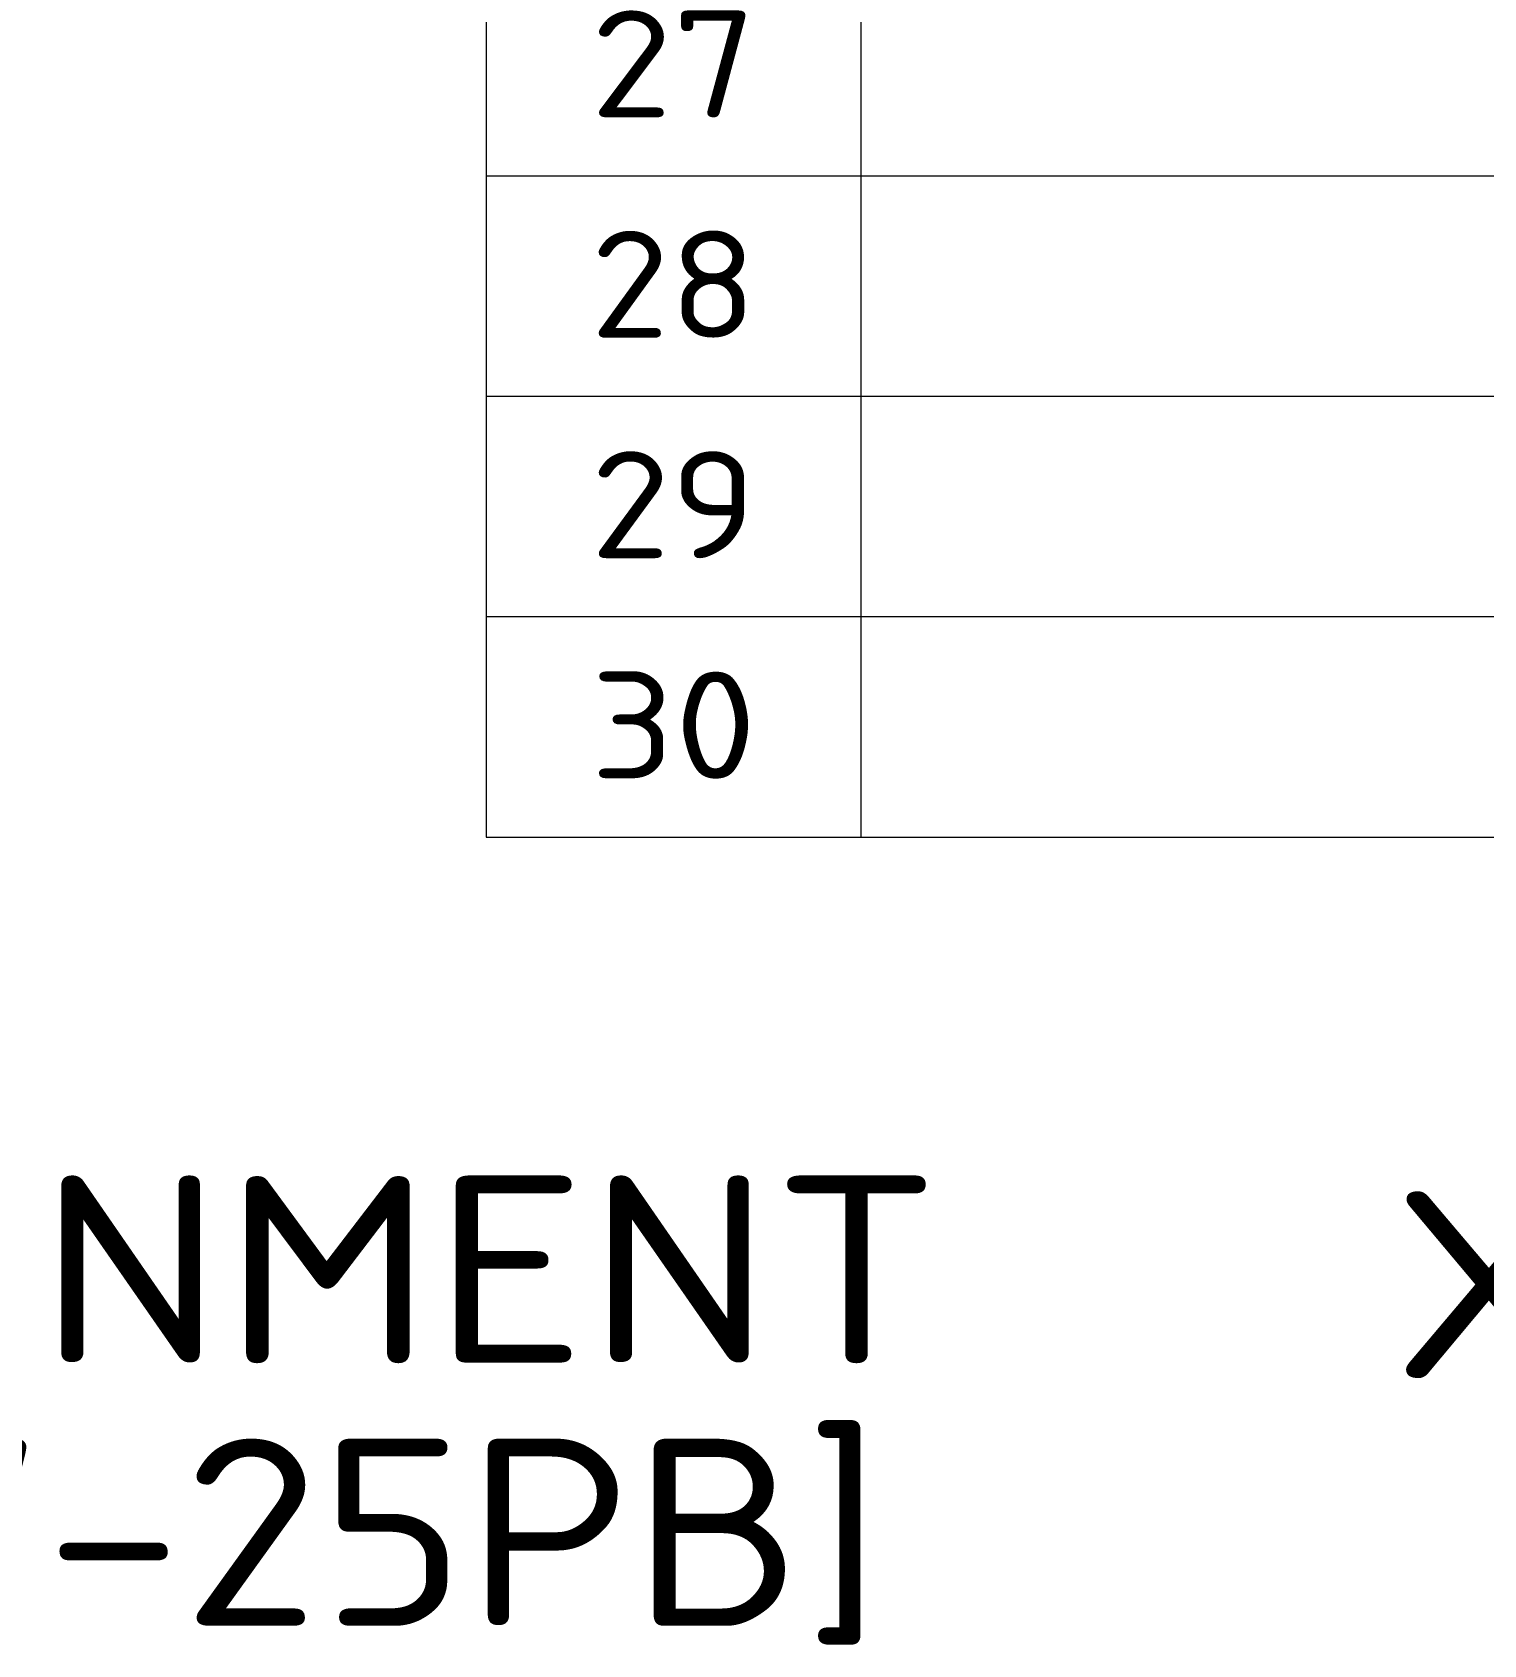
# Model space of a CAD drawing. Extents: x 23 to 417, y 3 to 294.
# Drawn here: x 186.87 to 214.01, y 89.51 to 119.67 of the extents above; entities that cross this region are included whole.
import ezdxf
from ezdxf.enums import TextEntityAlignment as Align

# ---------------------------------------------------------------- set-up
doc = ezdxf.new("R2010")
doc.units = 0
doc.layers.get('0').update_dxf_attribs({"lineweight": 13})
doc.styles.get("Standard").update_dxf_attribs({"font": 'isocp.shx'})

# ---------------------------------------------------------------- blocks, each defined once
blk = doc.blocks.new('BLOCK2307')
at = {"color": 7, "lineweight": 13}
for p, q in [((456.381, 48.817), (456.381, -90.184)), ((463.381, 48.817), (463.381, -90.184)), ((456.381, -77.819), (540.381, -77.819)), ((456.381, -81.941), (540.381, -81.941)), ((456.381, -86.062), (540.381, -86.062)), ((456.381, -90.184), (540.381, -90.184))]:
    blk.add_line(p, q, dxfattribs=at)
for s, p, p2 in [('27', (458.327, -76.727), (461.435, -76.727)), ('28', (458.327, -80.849), (461.435, -80.849)), ('29', (458.327, -84.97), (461.435, -84.97)), ('30', (458.327, -89.092), (461.435, -89.092))]:
    blk.add_text(s, height=2, dxfattribs=at).set_placement(p, p2, align=Align.FIT)
blk = doc.blocks.new('BLOCK2339')
at = {"color": 7, "lineweight": 13}
blk.add_text('X10:PIN ASSIGNMENT', height=3.5, dxfattribs=at).set_placement((112.428, 26.164), (164.324, 26.164), align=Align.FIT)
blk = doc.blocks.new('BLOCK2340')
at = {"color": 7, "lineweight": 13}
blk.add_text('[801-010-07M7-25PB]', height=3.5, dxfattribs=at).set_placement((115.11, 21.254), (163.219, 21.254), align=Align.FIT)
blk = doc.blocks.new('BLOCK2352')
at = {"color": 7, "lineweight": 13}
blk.add_text('X11:PIN ASSIGNMENT', height=3.5, dxfattribs=at).set_placement((112.962, 26.519), (164.858, 26.519), align=Align.FIT)

msp = doc.modelspace()

# ---------------------------------------------------------------- block references
at = {"lineweight": 0}
for name, p in [('BLOCK2307', (-261.018, 194.801)), ('BLOCK2339', (39.542, 68.614)), ('BLOCK2352', (99.307, 67.981)), ('BLOCK2340', (39.542, 68.614))]:
    msp.add_blockref(name, p, dxfattribs=at)

doc.saveas('drawing.dxf')
